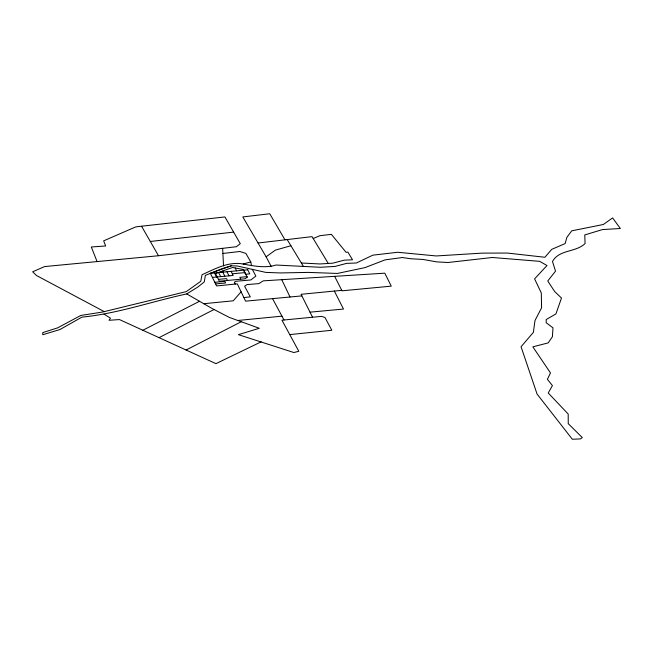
<?xml version="1.0" encoding="UTF-8"?>
<svg xmlns="http://www.w3.org/2000/svg" width="653" height="653" viewBox="0 0 653 653"><rect width="100%" height="100%" fill="white"/><g stroke="black" fill="none" stroke-linecap="round" stroke-linejoin="round"><path stroke-width="0.98" d="M241.112 291.801L233.243 300.804L203.777 303.718M271.183 266.408L266.114 256.809L275.362 250.123L290.911 245.74M186.734 293.923L197.826 287.042L204.291 281.933L205.36 275.378L221.849 268.775L231.358 265.787L237.292 265.991L265.714 272.383L280.064 272.938L308.387 272.399L337.397 273.444L364.994 267.608L385.033 259.886L402.264 257.527L410.737 258.759L422.948 259.445L436.849 261.902L447.966 262.498L492.362 257.494L539.729 261.347L546.985 265.534L534.587 278.872L541.313 292.985L541.582 307.824L534.987 320.525L533.387 332.344L521.053 346.743L537.076 394.069L572.338 439.249L580.362 438.922L582.305 437.583L568.241 423.642L568.2 414.035L548.226 392.984L552.43 385.588L547.394 379.328L550.479 372.912L532.856 346.849L548.202 342.882L552.397 336.752L552.993 327.83L546.21 322.737L546.21 319.529L555.907 313.938L561.49 298.037L554.675 291.548L547.753 280.986L555.523 271.158L552.487 261.494C559.278 249.258 575.693 252.605 585.08 243.553L584.77 234.925L602.539 229.562L620.35 228.509L612.62 217.914L603.339 224.493L571.718 230.836L566.902 237.308L565.106 243.593L551.703 249.364L544.904 257.266L507.291 253.054L481.987 253.127L436.318 255.952L397.653 252.27L372.83 255.168L356.407 262.988L346.621 263.379L335.054 266.416L320.345 267.281L276.056 265.028C265.477 268.391 253.837 266.008 243.136 264.024C228.526 261.184 214.935 268.987 202.03 274.717L200.765 281.296L186.301 291.597L102.439 312.061L80.792 315.456L57.635 327.855L42.739 332.63L42.747 334.744L60.035 329.496L81.911 317.138C117.581 313.636 151.79 301.457 186.734 293.923L211.792 308.33L229.236 317.382L259.314 328.279L238.394 334.654L293.866 352.53L298.805 351.29L281.949 320.182L321.513 316.379L324.941 317.464L331.838 330.263L289.769 334.614M159.038 337.65L214.053 309.506M186.097 350.016L241.259 321.741M142.844 330.255L199.532 301.278M261.176 341.829L215.939 363.648L119.45 319.57L109.051 320.288L110.439 318.109L103.982 314.126M313.195 238.508L319.905 235.7L331.381 234.345L346.082 252.344L347.829 252.034L352.53 259.812L344.36 260.139L332.663 263.2L319.97 263.951L301.36 263.004M231.358 265.787L210.339 273.305L216.616 285.941L237.308 283.859L245.593 301.164L301.866 295.891M243.136 264.024L250.768 261.935L251.56 265.73M258.049 243.014L312.061 236.631L328.288 263.461M104.251 311.62L36.446 275.484L32.65 271.787L44.641 266.563L158.499 255.739L236.321 246.744L240.288 243.683L224.934 216.943L137.318 226.673L135.326 227.064L103.647 240.859L105.672 245.969L91.306 246.989L97.085 261.575M222.902 253.454L239.863 251.495L245.871 253.405L250.768 261.935M150.312 241.479L233.643 232.109M243.871 297.564L250.303 296.878L244.614 286.234L247.054 284.594L258.874 283.606L263.241 280.847L384.788 273.174L391.261 286.145L341.992 290.814L334.638 276.341M341.748 290.34L301.074 294.299L312.55 317.236M237.79 320.484L281.965 316.166M218.249 272.579L223.318 272.105L222.755 270.971M210.356 273.346L243.74 270.162M232.329 273.803L244.793 272.619M212.372 277.411L233.145 275.444L231.121 271.362M218.396 279.378L226.542 278.602L227.473 280.472M246.973 276.668L239.839 277.345L240.769 279.215M214.796 282.292L224.771 281.345L225.579 282.969L215.604 283.916M310.012 312.167L343.502 309.049L334.344 291.05M287.181 239.569L303.425 266.424M284.977 239.831L269.746 213.751L242.818 216.935L266.114 256.809M141.619 226.346L158.499 255.739M272.546 298.633L283.998 319.962M252.319 269.371L255.87 276.088L250.915 279.933L236.076 281.28L234.362 282.235L235.235 284.071M235.186 267.975L236.606 270.84M226.975 271.77L228.991 275.835M222.82 272.162L224.836 276.227M218.665 272.562L220.681 276.627M214.511 272.954L216.527 277.019M281.769 279.68L290.022 297.001M222.64 248.328L223.538 265.926M247.218 277.166L245.112 278.798L219.326 281.247L215.506 273.566L232.509 267.485L243.406 269.485L247.218 277.166M247.74 269.803L243.585 270.195L245.61 274.26L249.764 273.868L247.74 269.803"/></g></svg>
